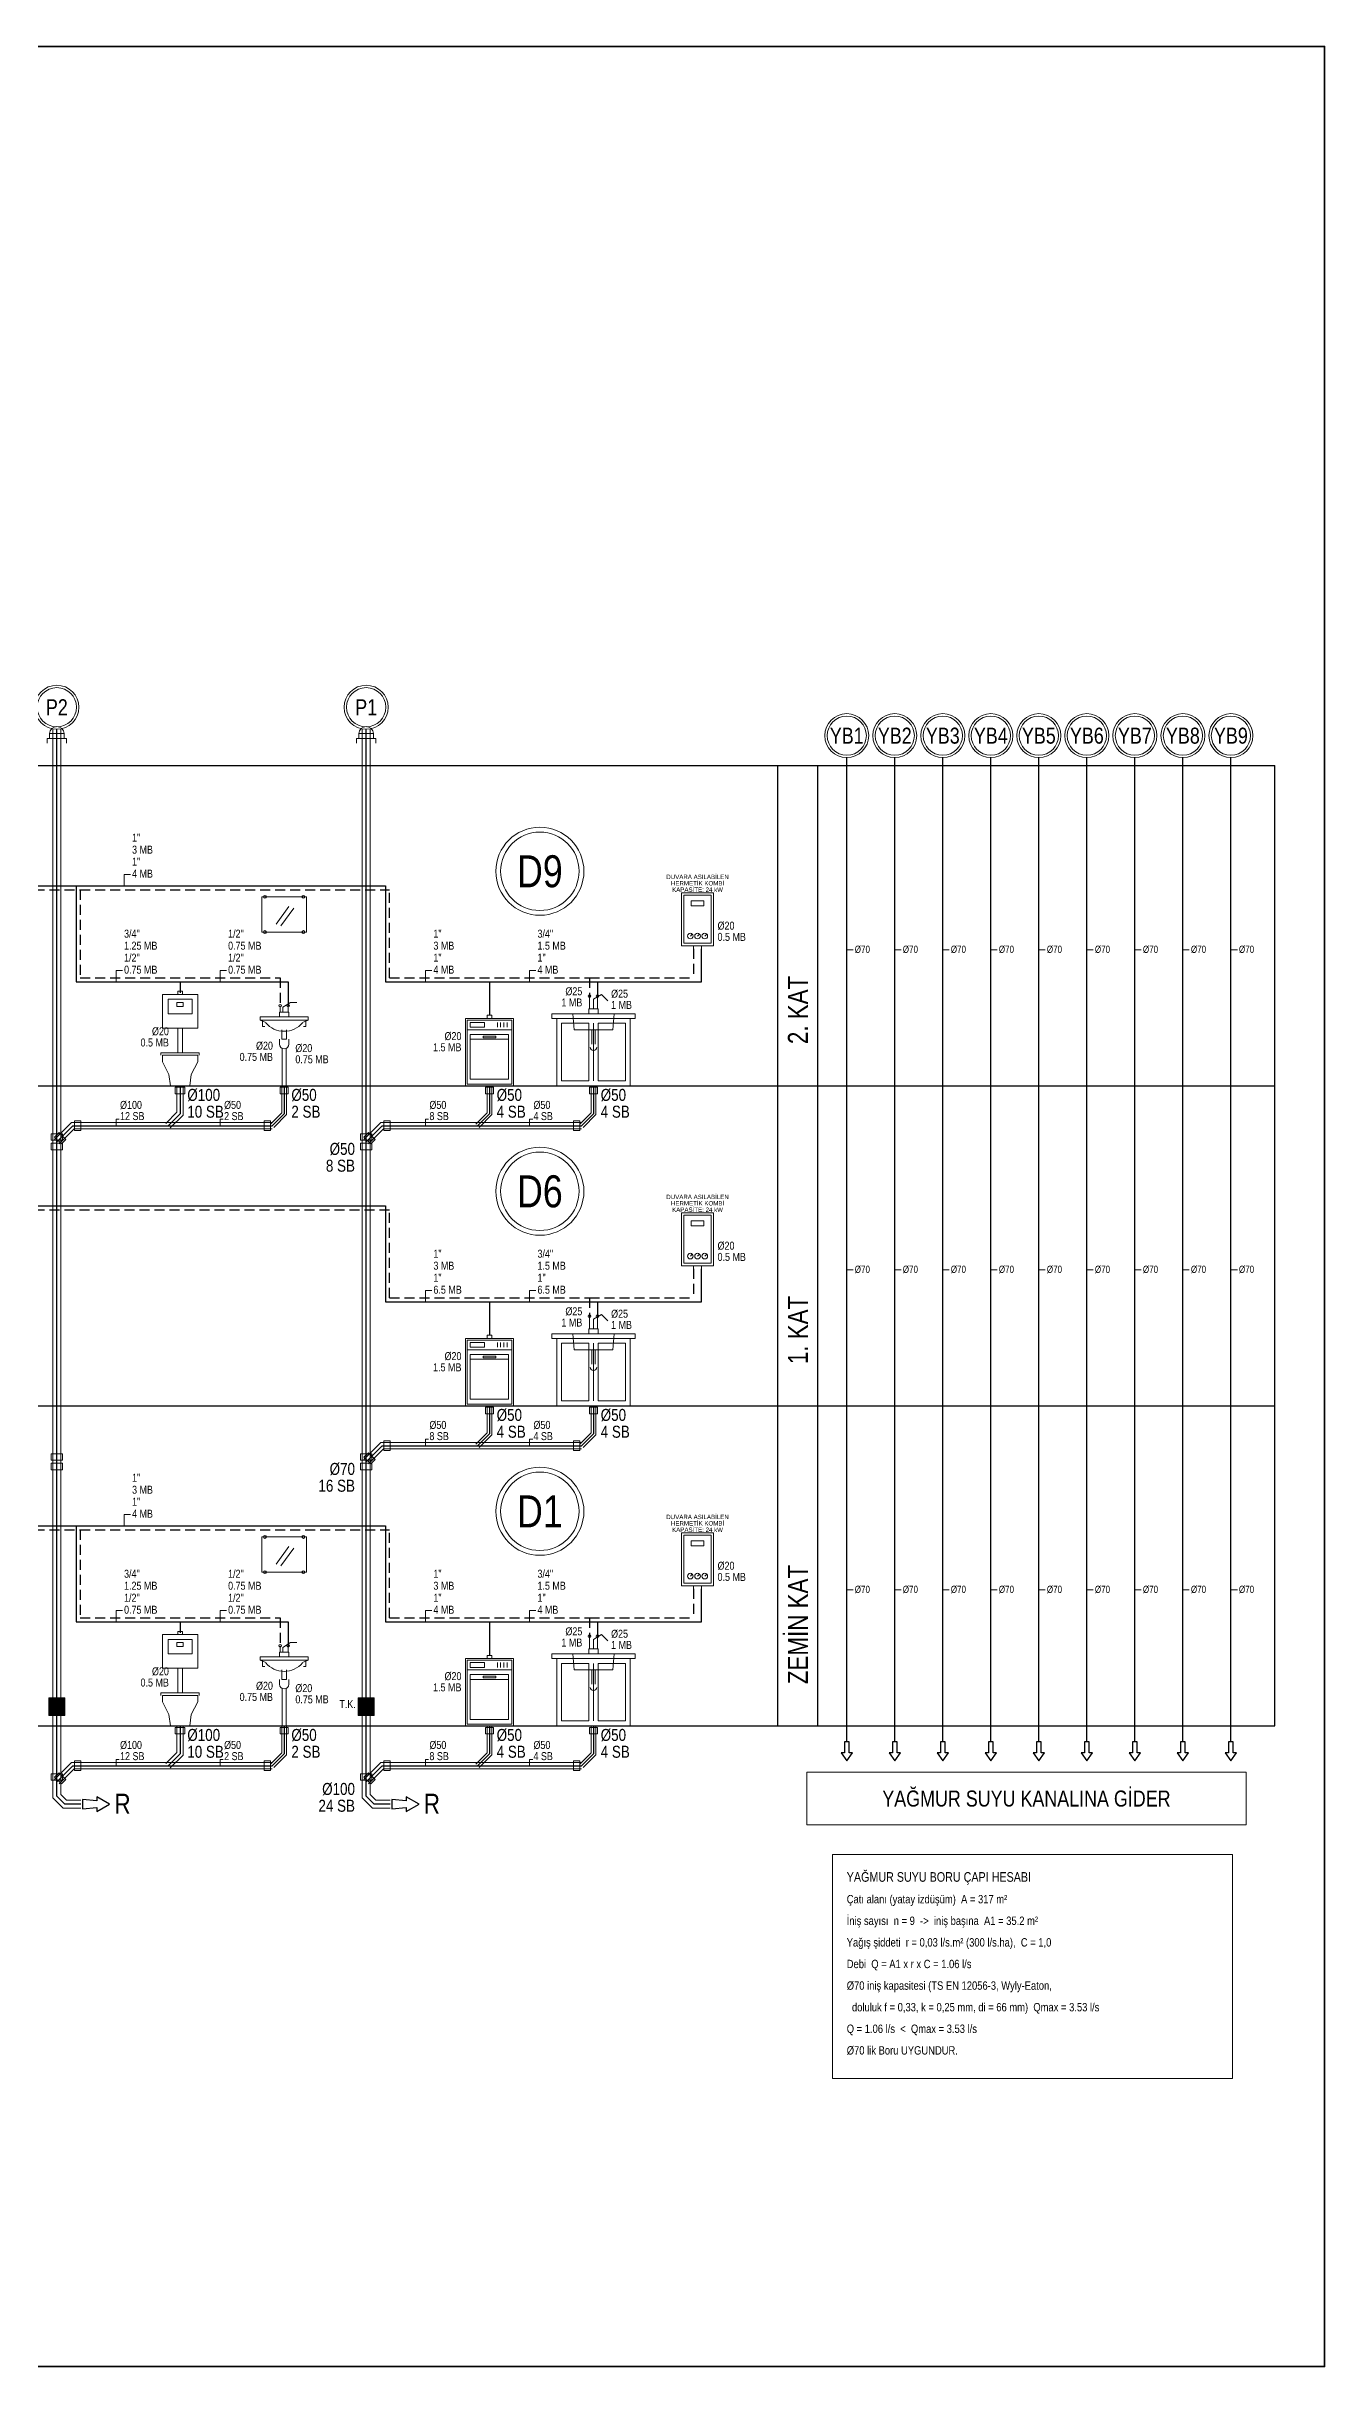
# Model space of a CAD drawing. Header units: centimetres. Extents: x 260714 to 268132, y -444050 to -441150.
# Drawn here: x 266535 to 268132, y -444050 to -441150 of the extents above; entities that cross this region are included whole.
import ezdxf
from ezdxf.enums import TextEntityAlignment as Align

# ---------------------------------------------------------------- set-up
doc = ezdxf.new("R2010")
doc.units = ezdxf.units.CM
doc.linetypes.add('ROTAS_BASMA', pattern=[18.75, 12.5, -6.25])
doc.linetypes.add('ROTAS_PISSU', pattern=[45, 25, -6, 0, -6, 2, -6])
for name, color, linetype, lineweight in [('ROTAS-PAFTA', 144, 'Continuous', 35), ('ROTAS-SIHHI-CIHAZ-YAZI', 1, 'Continuous', 13), ('ROTAS-SIHHI-HESAP', 1, 'Continuous', 20), ('ROTAS-SIHHI-KOLON-NO', 6, 'Continuous', 18), ('ROTAS-SIHHI-PIS-SU', 6, 'ROTAS_PISSU', 30), ('ROTAS-SIHHI-PIS-SU-CAP', 211, 'Continuous', 18), ('ROTAS-SIHHI-PIS-SU-PVC-DETAY', 43, 'Continuous', 13), ('ROTAS-SIHHI-ROGAR', 5, 'Continuous', 25), ('ROTAS-SIHHI-ROGAR-YAZI', 9, 'Continuous', 9), ('ROTAS-SIHHI-SEMA-ARMATUR', 4, 'Continuous', 13), ('ROTAS-SIHHI-SEMA-BANT', 7, 'Continuous', 25), ('ROTAS-SIHHI-SEMA-KAT-ADI', 1, 'Continuous', 25), ('ROTAS-SIHHI-SEMBOL', 1, 'Continuous', 18), ('ROTAS-SIHHI-SICAK-SU', 1, 'ROTAS_BASMA', 30), ('ROTAS-SIHHI-SOGUK-SU', 5, 'Continuous', 30), ('ROTAS-SIHHI-TEMIZ-SU-CAP', 101, 'Continuous', 18), ('ROTAS-SIHHI-YAGMUR', 3, 'Continuous', 30), ('ROTAS-SIHHI-YAGMUR-CAP', 3, 'Continuous', 18), ('ROTAS-SIHHI-YAGMUR-NO', 3, 'Continuous', 18)]:
    doc.layers.add(name, color=color, linetype=linetype, lineweight=lineweight)
doc.styles.add('ROTAS-YAZI', font='arial.ttf')

# ---------------------------------------------------------------- blocks, each defined once
blk = doc.blocks.new('ROTAS-SEMA-KOMBI')
at = {"color": 4}
for p, q in [((-9, 12), (-7, 14)), ((0, 12), (2, 14)), ((9, 12), (11, 14))]:
    blk.add_line(p, q, dxfattribs=at)
at = {"color": 1}
for p, q in [((-5, 0), (-5, -4)), ((5, 0), (5, -4))]:
    blk.add_line(p, q, dxfattribs=at)
at = {"color": 4}
for points in [[(-20, 0), (20, 0), (20, 66), (-20, 66)], [(-17, 3), (17, 3), (17, 63), (-17, 63)], [(-8, 50), (8, 50), (8, 56), (-8, 56)]]:
    blk.add_lwpolyline(points, close=True, dxfattribs=at)
for centre in [(-9, 12), (0, 12), (9, 12)]:
    blk.add_circle(centre, 3.5, dxfattribs=at)
blk = doc.blocks.new('ROTAS-SEMA-ET2-SAG')
at = {"style": 'ROTAS-YAZI', "width": 0.8}
for tag, p in [('CAP', (0, 14)), ('DEGER', (0, 0))]:
    blk.add_attdef(tag, p, '', height=10, dxfattribs=at)
blk = doc.blocks.new('ROTAS-SEMA-DAIRE-NO')
at = {"color": 6}
blk.add_circle((0, 0), 55, dxfattribs=at)
at = {"color": 8}
blk.add_circle((0, 0), 49, dxfattribs=at)
at = {"color": 6, "style": 'ROTAS-YAZI', "width": 0.8}
blk.add_attdef('NO', text='', height=40, dxfattribs=at).set_placement((0, 0), align=Align.MIDDLE_CENTER)
blk = doc.blocks.new('ROTAS-SEMA-ET-MB4')
for p, q in [((0, 0), (0, 14)), ((0, 14), (8, 14))]:
    blk.add_line(p, q)
at = {"style": 'ROTAS-YAZI', "width": 0.8}
for tag, p in [('C1', (10, 55)), ('C2', (10, 25)), ('M1', (10, 40)), ('M2', (10, 10))]:
    blk.add_attdef(tag, p, '', height=10, dxfattribs=at)
blk = doc.blocks.new('ROTAS-SEMA-KLOZET')
at = {"color": 2}
for p, q in [((-3, 41), (-3, 72)), ((3, 41), (3, 72)), ((-24, 41), (24, 41)), ((-24, 38), (-24, 41)), ((24, 38), (24, 41))]:
    blk.add_line(p, q, dxfattribs=at)
at = {"color": 4}
blk.add_lwpolyline([(-3, 114), (3, 114), (3, 118), (-3, 118)], close=True, dxfattribs=at)
at = {"color": 2}
for points in [[(-22, 72), (22, 72), (22, 114), (-22, 114)], [(-15, 90), (15, 90), (15, 108), (-15, 108)], [(-4, 99), (4, 99), (4, 104), (-4, 104)], [(-12, 0), (12, 0), (14, 14), (22, 30), (22, 38), (-22, 38), (-22, 30), (-14, 14)]]:
    blk.add_lwpolyline(points, close=True, dxfattribs=at)
blk = doc.blocks.new('ROTAS-SEMA-ET2-SOL')
at = {"style": 'ROTAS-YAZI', "width": 0.8}
for tag, p in [('CAP', (0, 14)), ('DEGER', (0, 0))]:
    blk.add_attdef(tag, text='', height=10, dxfattribs=at).set_placement(p, align=Align.BOTTOM_RIGHT)
blk = doc.blocks.new('ROTAS-SEMA-LAVABO')
at = {"color": 2}
for p, q in [((-10, 202), (6, 224)), ((-4, 200), (12, 222))]:
    blk.add_line(p, q, dxfattribs=at)
at = {"color": 4}
for p, q in [((-5, 92), (-5, 100)), ((5, 92), (5, 100)), ((-30, 82), (-23, 79)), ((-6, 52), (-6, 58)), ((6, 52), (6, 58)), ((30, 82), (23, 79)), ((-2.5, 46), (-2.5, 0)), ((2.5, 46), (2.5, 0))]:
    blk.add_line(p, q, dxfattribs=at)
at = {"color": 2}
blk.add_lwpolyline([(-28, 192), (28, 192), (28, 236), (-28, 236)], close=True, dxfattribs=at)
at = {"color": 4}
for points in [[(-6, 86), (-6, 92), (6, 92), (6, 86)], [(-1.5, 92), (-1.5, 98), (8, 104), (16, 104)], [(-27, 82), (-27, 74), (-24, 74)], [(-3, 70), (-3, 58), (3, 58), (3, 70)], [(27, 82), (27, 74), (24, 74)]]:
    blk.add_lwpolyline(points, dxfattribs=at)
blk.add_lwpolyline([(-30, 86), (30, 86), (30, 82), (-30, 82)], close=True, dxfattribs=at)
at = {"color": 2}
for centre in [(-24, 236), (24, 236), (-24, 192), (24, 192)]:
    blk.add_circle(centre, 1.8, dxfattribs=at)
at = {"color": 4}
for centre in [(-5, 100), (5, 100)]:
    blk.add_circle(centre, 1.6, dxfattribs=at)
for centre, radius, start, end in [((0, 98), 30, 220, 320), ((0, 52), 6, 180, 360)]:
    blk.add_arc(centre, radius, start, end, dxfattribs=at)
blk = doc.blocks.new('ROTAS-SEMA-ET-SB')
for p, q in [((0, 0), (0, 8)), ((0, 8), (4, 8))]:
    blk.add_line(p, q)
at = {"style": 'ROTAS-YAZI', "width": 0.8}
for tag, p in [('CAP', (5, 21)), ('SB', (5, 7))]:
    blk.add_attdef(tag, p, '', height=10, dxfattribs=at)
blk = doc.blocks.new('ROTAS-SEMA-BULASIK-MAKINESI')
at = {"color": 4}
blk.add_line((-28, 70), (28, 70), dxfattribs=at)
at = {"color": 2}
for p, q in [((-24, 58), (24, 58)), ((10, 73), (10, 79)), ((14, 73), (14, 79)), ((18, 73), (18, 79)), ((22, 73), (22, 79))]:
    blk.add_line(p, q, dxfattribs=at)
at = {"color": 4}
for points in [[(-3, 84), (3, 84), (3, 88), (-3, 88)], [(-30, 0), (30, 0), (30, 84), (-30, 84)], [(-28, 2), (28, 2), (28, 82), (-28, 82)], [(-24, 73), (-6, 73), (-6, 79), (-24, 79)]]:
    blk.add_lwpolyline(points, close=True, dxfattribs=at)
at = {"color": 2}
for points in [[(-24, 8), (24, 8), (24, 64), (-24, 64)], [(-8, 60), (8, 60), (8, 62), (-8, 62)]]:
    blk.add_lwpolyline(points, close=True, dxfattribs=at)
blk = doc.blocks.new('ROTAS-SEMA-EVIYE')
at = {"color": 4}
for p, q in [((-5, 96), (-5, 112)), ((5, 96), (5, 112)), ((-2, 70), (-2, 52)), ((2, 70), (2, 52))]:
    blk.add_line(p, q, dxfattribs=at)
at = {"color": 2}
blk.add_line((0, 6), (0, 78), dxfattribs=at)
at = {"color": 4}
blk.add_lwpolyline([(-52, 84), (52, 84), (52, 90), (-52, 90)], close=True, dxfattribs=at)
for points in [[(-26, 90), (-24, 70), (24, 70), (26, 90)], [(-6, 90), (-6, 96), (6, 96), (6, 90)], [(0, 96), (0, 108), (10, 114), (18, 106)]]:
    blk.add_lwpolyline(points, dxfattribs=at)
at = {"color": 2}
for points in [[(-46, 0), (46, 0), (46, 84), (-46, 84)], [(-40, 6), (-6, 6), (-6, 78), (-40, 78)], [(6, 6), (40, 6), (40, 78), (6, 78)]]:
    blk.add_lwpolyline(points, close=True, dxfattribs=at)
at = {"color": 4}
for centre in [(-5, 112), (5, 112)]:
    blk.add_circle(centre, 1.6, dxfattribs=at)
blk.add_arc((0, 48), 4, 180, 360, dxfattribs=at)
blk = doc.blocks.new('ROTAS-SEMA-ROGAR-OK')
at = {"color": 2}
blk.add_lwpolyline([(0, -6), (18, -4), (18, -9), (34, 0), (18, 9), (18, 4), (0, 6)], close=True, dxfattribs=at)
blk = doc.blocks.new('ROTAS-SEMA-TEMIZLEME-KAPAGI')
blk.add_hatch(color=8).paths.add_polyline_path([(-10, -11), (10, -11), (10, 11), (-10, 11)])
at = {"color": 1}
blk.add_lwpolyline([(-10, -11), (10, -11), (10, 11), (-10, 11)], close=True, dxfattribs=at)
for centre, radius in [((0, 0), 9), ((-5, 0), 1.3), ((5, 0), 1.3)]:
    blk.add_circle(centre, radius, dxfattribs=at)
blk = doc.blocks.new('ROTAS-SEMA-HAVALIK')
at = {"color": 43}
for points in [[(-12, 0), (-12, 6), (12, 6), (12, 0)], [(-9, 6), (-9, 12), (9, 12), (9, 6)]]:
    blk.add_lwpolyline(points, dxfattribs=at)
blk.add_arc((0, 12), 9, 0, 180, dxfattribs=at)
blk = doc.blocks.new('ROTAS-SEMA-KOLON-NO')
at = {"color": 6}
blk.add_circle((0, 0), 27.5, dxfattribs=at)
at = {"color": 8}
blk.add_circle((0, 0), 24.5, dxfattribs=at)
at = {"color": 6, "style": 'ROTAS-YAZI', "width": 0.8}
blk.add_attdef('NO', text='', height=20, dxfattribs=at).set_placement((0, 0), align=Align.MIDDLE_CENTER)
blk = doc.blocks.new('ROTAS-SEMA-KOLON-NO-YAGMUR')
at = {"color": 3}
blk.add_circle((0, 0), 27.5, dxfattribs=at)
at = {"color": 8}
blk.add_circle((0, 0), 24.5, dxfattribs=at)
at = {"color": 3, "style": 'ROTAS-YAZI', "width": 0.8}
blk.add_attdef('NO', text='', height=20, dxfattribs=at).set_placement((0, 0), align=Align.MIDDLE_CENTER)
blk = doc.blocks.new('ROTAS-SEMA-DESARJ-OK')
at = {"color": 2}
blk.add_lwpolyline([(-3, 0), (-3, -14), (-7, -14), (0, -24), (7, -14), (3, -14), (3, 0)], close=True, dxfattribs=at)

msp = doc.modelspace()

# ---------------------------------------------------------------- linework, layer by layer
at = {"layer": 'ROTAS-PAFTA'}
msp.add_lwpolyline([(260714, -444050), (268132, -444050), (268132, -441150), (260714, -441150), (260714, -444050)], dxfattribs=at)
at = {"layer": 'ROTAS-SIHHI-HESAP'}
for points in [[(267485, -443307), (268034, -443307), (268034, -443373), (267485, -443373), (267485, -443307)], [(267517, -443690), (268017, -443690), (268017, -443410), (267517, -443410), (267517, -443690)]]:
    msp.add_lwpolyline(points, dxfattribs=at)
at = {"layer": 'ROTAS-SIHHI-PIS-SU', "linetype": 'Continuous'}
for p, q in [((266548.1, -442519), (266548.1, -442003.5)), ((266934.6, -442519), (266934.6, -442003.5)), ((266548.1, -442519), (266568.1, -442499)), ((266568.1, -442499), (266687.1, -442499)), ((266687.1, -442499), (266817.1, -442499)), ((266934.6, -442519), (266954.6, -442499)), ((266954.6, -442499), (267073.6, -442499)), ((267073.6, -442499), (267203.6, -442499)), ((266548.1, -442919), (266548.1, -442519)), ((266934.6, -442919), (266934.6, -442519)), ((266934.6, -442919), (266954.6, -442899)), ((266954.6, -442899), (267073.6, -442899)), ((267073.6, -442899), (267203.6, -442899)), ((266548.1, -443319), (266548.1, -442919)), ((266934.6, -443319), (266934.6, -442919)), ((266548.1, -443319), (266568.1, -443299)), ((266568.1, -443299), (266687.1, -443299)), ((266687.1, -443299), (266817.1, -443299)), ((266934.6, -443319), (266954.6, -443299)), ((266954.6, -443299), (267073.6, -443299)), ((267073.6, -443299), (267203.6, -443299))]:
    msp.add_line(p, q, dxfattribs=at)
for points in [[(266702.1, -442449), (266702.1, -442484), (266687.1, -442499)], [(266832.1, -442449), (266832.1, -442484), (266817.1, -442499)], [(267088.6, -442449), (267088.6, -442484), (267073.6, -442499)], [(267218.6, -442449), (267218.6, -442484), (267203.6, -442499)], [(267088.6, -442849), (267088.6, -442884), (267073.6, -442899)], [(267218.6, -442849), (267218.6, -442884), (267203.6, -442899)], [(266702.1, -443249), (266702.1, -443284), (266687.1, -443299)], [(266832.1, -443249), (266832.1, -443284), (266817.1, -443299)], [(267088.6, -443249), (267088.6, -443284), (267073.6, -443299)], [(267218.6, -443249), (267218.6, -443284), (267203.6, -443299)], [(266578.1, -443347), (266558.1, -443347), (266548.1, -443337), (266548.1, -443319)], [(266964.6, -443347), (266944.6, -443347), (266934.6, -443337), (266934.6, -443319)]]:
    msp.add_lwpolyline(points, dxfattribs=at)
at = {"layer": 'ROTAS-SIHHI-PIS-SU-PVC-DETAY'}
for p, q in [((266543.1, -442519), (266543.1, -442003.5)), ((266553.1, -442519), (266553.1, -442003.5)), ((266929.6, -442519), (266929.6, -442003.5)), ((266939.6, -442519), (266939.6, -442003.5)), ((266543.1, -442919), (266543.1, -442519)), ((266553.1, -442919), (266553.1, -442519)), ((266929.6, -442919), (266929.6, -442519)), ((266939.6, -442919), (266939.6, -442519)), ((266543.1, -443319), (266543.1, -442919)), ((266553.1, -443319), (266553.1, -442919)), ((266929.6, -443319), (266929.6, -442919)), ((266939.6, -443319), (266939.6, -442919))]:
    msp.add_line(p, q, dxfattribs=at)
for points in [[(266698.1, -442449), (266698.1, -442482.3), (266684.3, -442496.2)], [(266706.1, -442449), (266706.1, -442485.7), (266689.9, -442501.8)], [(266708.1, -442451), (266708.1, -442459), (266696.1, -442459), (266696.1, -442451), (266708.1, -442451)], [(266829.1, -442449), (266829.1, -442482.8), (266815, -442496.9)], [(266835.1, -442449), (266835.1, -442485.2), (266819.2, -442501.1)], [(266837.1, -442451), (266837.1, -442459), (266827.1, -442459), (266827.1, -442451), (266837.1, -442451)], [(267085.6, -442449), (267085.6, -442482.8), (267071.5, -442496.9)], [(267091.6, -442449), (267091.6, -442485.2), (267075.7, -442501.1)], [(267093.6, -442451), (267093.6, -442459), (267083.6, -442459), (267083.6, -442451), (267093.6, -442451)], [(267215.6, -442449), (267215.6, -442482.8), (267201.5, -442496.9)], [(267221.6, -442449), (267221.6, -442485.2), (267205.7, -442501.1)], [(267223.6, -442451), (267223.6, -442459), (267213.6, -442459), (267213.6, -442451), (267223.6, -442451)], [(266541.1, -442517), (266541.1, -442509), (266555.1, -442509), (266555.1, -442517), (266541.1, -442517)], [(266545.3, -442516.2), (266566.4, -442495), (266817.1, -442495)], [(266545.3, -442513.3), (266550.9, -442507.7), (266559.4, -442516.2), (266553.8, -442521.8), (266545.3, -442513.3)], [(266550.9, -442521.8), (266569.8, -442503), (266817.1, -442503)], [(266570.1, -442493), (266578.1, -442493), (266578.1, -442505), (266570.1, -442505), (266570.1, -442493)], [(266807.1, -442493), (266815.1, -442493), (266815.1, -442505), (266807.1, -442505), (266807.1, -442493)], [(266927.6, -442517), (266927.6, -442509), (266941.6, -442509), (266941.6, -442517), (266927.6, -442517)], [(266931.8, -442516.2), (266952.9, -442495), (267203.6, -442495)], [(266931.8, -442513.3), (266937.4, -442507.7), (266945.9, -442516.2), (266940.3, -442521.8), (266931.8, -442513.3)], [(266937.4, -442521.8), (266956.3, -442503), (267203.6, -442503)], [(266956.6, -442493), (266964.6, -442493), (266964.6, -442505), (266956.6, -442505), (266956.6, -442493)], [(267193.6, -442493), (267201.6, -442493), (267201.6, -442505), (267193.6, -442505), (267193.6, -442493)], [(266541.1, -442529), (266541.1, -442521), (266555.1, -442521), (266555.1, -442529), (266541.1, -442529)], [(266927.6, -442529), (266927.6, -442521), (266941.6, -442521), (266941.6, -442529), (266927.6, -442529)], [(267085.6, -442849), (267085.6, -442882.8), (267071.5, -442896.9)], [(267091.6, -442849), (267091.6, -442885.2), (267075.7, -442901.1)], [(267093.6, -442851), (267093.6, -442859), (267083.6, -442859), (267083.6, -442851), (267093.6, -442851)], [(267215.6, -442849), (267215.6, -442882.8), (267201.5, -442896.9)], [(267221.6, -442849), (267221.6, -442885.2), (267205.7, -442901.1)], [(267223.6, -442851), (267223.6, -442859), (267213.6, -442859), (267213.6, -442851), (267223.6, -442851)], [(266541.1, -442917), (266541.1, -442909), (266555.1, -442909), (266555.1, -442917), (266541.1, -442917)], [(266927.6, -442917), (266927.6, -442909), (266941.6, -442909), (266941.6, -442917), (266927.6, -442917)], [(266931.8, -442916.2), (266952.9, -442895), (267203.6, -442895)], [(266931.8, -442913.3), (266937.4, -442907.7), (266945.9, -442916.2), (266940.3, -442921.8), (266931.8, -442913.3)], [(266937.4, -442921.8), (266956.3, -442903), (267203.6, -442903)], [(266956.6, -442893), (266964.6, -442893), (266964.6, -442905), (266956.6, -442905), (266956.6, -442893)], [(267193.6, -442893), (267201.6, -442893), (267201.6, -442905), (267193.6, -442905), (267193.6, -442893)], [(266541.1, -442929), (266541.1, -442921), (266555.1, -442921), (266555.1, -442929), (266541.1, -442929)], [(266927.6, -442929), (266927.6, -442921), (266941.6, -442921), (266941.6, -442929), (266927.6, -442929)], [(266698.1, -443249), (266698.1, -443282.3), (266684.3, -443296.2)], [(266706.1, -443249), (266706.1, -443285.7), (266689.9, -443301.8)], [(266708.1, -443251), (266708.1, -443259), (266696.1, -443259), (266696.1, -443251), (266708.1, -443251)], [(266829.1, -443249), (266829.1, -443282.8), (266815, -443296.9)], [(266835.1, -443249), (266835.1, -443285.2), (266819.2, -443301.1)], [(266837.1, -443251), (266837.1, -443259), (266827.1, -443259), (266827.1, -443251), (266837.1, -443251)], [(267085.6, -443249), (267085.6, -443282.8), (267071.5, -443296.9)], [(267091.6, -443249), (267091.6, -443285.2), (267075.7, -443301.1)], [(267093.6, -443251), (267093.6, -443259), (267083.6, -443259), (267083.6, -443251), (267093.6, -443251)], [(267215.6, -443249), (267215.6, -443282.8), (267201.5, -443296.9)], [(267221.6, -443249), (267221.6, -443285.2), (267205.7, -443301.1)], [(267223.6, -443251), (267223.6, -443259), (267213.6, -443259), (267213.6, -443251), (267223.6, -443251)], [(266570.1, -443293), (266578.1, -443293), (266578.1, -443305), (266570.1, -443305), (266570.1, -443293)], [(266807.1, -443293), (266815.1, -443293), (266815.1, -443305), (266807.1, -443305), (266807.1, -443293)], [(266956.6, -443293), (266964.6, -443293), (266964.6, -443305), (266956.6, -443305), (266956.6, -443293)], [(267193.6, -443293), (267201.6, -443293), (267201.6, -443305), (267193.6, -443305), (267193.6, -443293)], [(266541.1, -443317), (266541.1, -443309), (266555.1, -443309), (266555.1, -443317), (266541.1, -443317)], [(266578.1, -443352), (266556, -443352), (266543.1, -443339.1), (266543.1, -443319)], [(266545.3, -443316.2), (266566.4, -443295), (266817.1, -443295)], [(266545.3, -443313.3), (266550.9, -443307.7), (266559.4, -443316.2), (266553.8, -443321.8), (266545.3, -443313.3)], [(266550.9, -443321.8), (266569.8, -443303), (266817.1, -443303)], [(266578.1, -443342), (266560.2, -443342), (266553.1, -443334.9), (266553.1, -443319)], [(266927.6, -443317), (266927.6, -443309), (266941.6, -443309), (266941.6, -443317), (266927.6, -443317)], [(266964.6, -443352), (266942.5, -443352), (266929.6, -443339.1), (266929.6, -443319)], [(266931.8, -443316.2), (266952.9, -443295), (267203.6, -443295)], [(266931.8, -443313.3), (266937.4, -443307.7), (266945.9, -443316.2), (266940.3, -443321.8), (266931.8, -443313.3)], [(266937.4, -443321.8), (266956.3, -443303), (267203.6, -443303)], [(266964.6, -443342), (266946.7, -443342), (266939.6, -443334.9), (266939.6, -443319)]]:
    msp.add_lwpolyline(points, dxfattribs=at)
at = {"layer": 'ROTAS-SIHHI-SEMA-BANT'}
for p, q in [((260770, -442049), (268070, -442049)), ((267449, -443249), (267449, -442049)), ((267499, -443249), (267499, -442049)), ((268070, -443249), (268070, -442049)), ((260770, -442449), (268070, -442449)), ((260770, -442849), (268070, -442849)), ((260770, -443249), (268070, -443249))]:
    msp.add_line(p, q, dxfattribs=at)
at = {"layer": 'ROTAS-SIHHI-SICAK-SU'}
for p, q in [((265282.6, -442204), (266577.1, -442204)), ((266577.1, -442204), (266963.6, -442204)), ((266577.1, -442204), (266577.1, -442314)), ((266963.6, -442314), (266963.6, -442204)), ((267343.6, -442278), (267343.6, -442314)), ((266577.1, -442314), (266827.1, -442314)), ((266827.1, -442314), (266827.1, -442349)), ((266963.6, -442314), (267213.6, -442314)), ((267213.6, -442314), (267213.6, -442337)), ((267213.6, -442314), (267343.6, -442314)), ((265282.6, -442604), (266963.6, -442604)), ((266963.6, -442714), (266963.6, -442604)), ((267343.6, -442678), (267343.6, -442714)), ((266963.6, -442714), (267213.6, -442714)), ((267213.6, -442714), (267213.6, -442737)), ((267213.6, -442714), (267343.6, -442714)), ((265282.6, -443004), (266577.1, -443004)), ((266577.1, -443004), (266963.6, -443004)), ((266577.1, -443004), (266577.1, -443114)), ((266963.6, -443114), (266963.6, -443004)), ((267343.6, -443078), (267343.6, -443114)), ((266577.1, -443114), (266827.1, -443114)), ((266827.1, -443114), (266827.1, -443149)), ((266963.6, -443114), (267213.6, -443114)), ((267213.6, -443114), (267213.6, -443137)), ((267213.6, -443114), (267343.6, -443114))]:
    msp.add_line(p, q, dxfattribs=at)
at = {"layer": 'ROTAS-SIHHI-SOGUK-SU'}
for p, q in [((265277.6, -442199), (266572.1, -442199)), ((266572.1, -442199), (266958.6, -442199)), ((266572.1, -442199), (266572.1, -442319)), ((266958.6, -442199), (266958.6, -442319)), ((267353.6, -442319), (267353.6, -442278)), ((266572.1, -442319), (266702.1, -442319)), ((266702.1, -442319), (266702.1, -442333)), ((266702.1, -442319), (266837.1, -442319)), ((266837.1, -442319), (266837.1, -442349)), ((266958.6, -442319), (267088.6, -442319)), ((267088.6, -442319), (267088.6, -442361)), ((267088.6, -442319), (267223.6, -442319)), ((267223.6, -442319), (267223.6, -442337)), ((267223.6, -442319), (267353.6, -442319)), ((265277.6, -442599), (266958.6, -442599)), ((266958.6, -442599), (266958.6, -442719)), ((267353.6, -442719), (267353.6, -442678)), ((266958.6, -442719), (267088.6, -442719)), ((267088.6, -442719), (267088.6, -442761)), ((267088.6, -442719), (267223.6, -442719)), ((267223.6, -442719), (267223.6, -442737)), ((267223.6, -442719), (267353.6, -442719)), ((265277.6, -442999), (266572.1, -442999)), ((266572.1, -442999), (266958.6, -442999)), ((266572.1, -442999), (266572.1, -443119)), ((266958.6, -442999), (266958.6, -443119)), ((267353.6, -443119), (267353.6, -443078)), ((266572.1, -443119), (266702.1, -443119)), ((266702.1, -443119), (266702.1, -443133)), ((266702.1, -443119), (266837.1, -443119)), ((266837.1, -443119), (266837.1, -443149)), ((266958.6, -443119), (267088.6, -443119)), ((267088.6, -443119), (267088.6, -443161)), ((267088.6, -443119), (267223.6, -443119)), ((267223.6, -443119), (267223.6, -443137)), ((267223.6, -443119), (267353.6, -443119))]:
    msp.add_line(p, q, dxfattribs=at)
at = {"layer": 'ROTAS-SIHHI-YAGMUR'}
for p, q in [((267535, -443269), (267535, -442039)), ((267595, -443269), (267595, -442039)), ((267655, -443269), (267655, -442039)), ((267715, -443269), (267715, -442039)), ((267775, -443269), (267775, -442039)), ((267835, -443269), (267835, -442039)), ((267895, -443269), (267895, -442039)), ((267955, -443269), (267955, -442039)), ((268015, -443269), (268015, -442039))]:
    msp.add_line(p, q, dxfattribs=at)
at = {"layer": 'ROTAS-SIHHI-YAGMUR-CAP'}
for p, q in [((267535, -442279), (267543, -442279)), ((267595, -442279), (267603, -442279)), ((267655, -442279), (267663, -442279)), ((267715, -442279), (267723, -442279)), ((267775, -442279), (267783, -442279)), ((267835, -442279), (267843, -442279)), ((267895, -442279), (267903, -442279)), ((267955, -442279), (267963, -442279)), ((268015, -442279), (268023, -442279)), ((267535, -442679), (267543, -442679)), ((267595, -442679), (267603, -442679)), ((267655, -442679), (267663, -442679)), ((267715, -442679), (267723, -442679)), ((267775, -442679), (267783, -442679)), ((267835, -442679), (267843, -442679)), ((267895, -442679), (267903, -442679)), ((267955, -442679), (267963, -442679)), ((268015, -442679), (268023, -442679)), ((267535, -443079), (267543, -443079)), ((267595, -443079), (267603, -443079)), ((267655, -443079), (267663, -443079)), ((267715, -443079), (267723, -443079)), ((267775, -443079), (267783, -443079)), ((267835, -443079), (267843, -443079)), ((267895, -443079), (267903, -443079)), ((267955, -443079), (267963, -443079)), ((268015, -443079), (268023, -443079))]:
    msp.add_line(p, q, dxfattribs=at)

# ---------------------------------------------------------------- block references
at = {"layer": 'ROTAS-SIHHI-KOLON-NO'}
for name, p, values in [('ROTAS-SEMA-KOLON-NO', (266548.1, -441976), {'NO': 'P2'}), ('ROTAS-SEMA-KOLON-NO', (266934.6, -441976), {'NO': 'P1'}), ('ROTAS-SEMA-DAIRE-NO', (267151.6, -442181), {'NO': 'D9'}), ('ROTAS-SEMA-DAIRE-NO', (267151.6, -442581), {'NO': 'D6'}), ('ROTAS-SEMA-DAIRE-NO', (267151.6, -442981), {'NO': 'D1'})]:
    msp.add_blockref(name, p, dxfattribs=at).add_auto_attribs(values)
at = {"layer": 'ROTAS-SIHHI-PIS-SU-CAP', "xscale": 1.5, "yscale": 1.5}
for name, p, values in [('ROTAS-SEMA-ET2-SAG', (266711.1, -442489), {'CAP': 'Ø100', 'DEGER': '10 SB'}), ('ROTAS-SEMA-ET2-SAG', (266841.1, -442489), {'CAP': 'Ø50', 'DEGER': '2 SB'}), ('ROTAS-SEMA-ET2-SAG', (267097.6, -442489), {'CAP': 'Ø50', 'DEGER': '4 SB'}), ('ROTAS-SEMA-ET2-SAG', (267227.6, -442489), {'CAP': 'Ø50', 'DEGER': '4 SB'}), ('ROTAS-SEMA-ET2-SOL', (266920.6, -442561), {'CAP': 'Ø50', 'DEGER': '8 SB'}), ('ROTAS-SEMA-ET2-SAG', (267097.6, -442889), {'CAP': 'Ø50', 'DEGER': '4 SB'}), ('ROTAS-SEMA-ET2-SAG', (267227.6, -442889), {'CAP': 'Ø50', 'DEGER': '4 SB'}), ('ROTAS-SEMA-ET2-SOL', (266920.6, -442961), {'CAP': 'Ø70', 'DEGER': '16 SB'}), ('ROTAS-SEMA-ET2-SAG', (266711.1, -443289), {'CAP': 'Ø100', 'DEGER': '10 SB'}), ('ROTAS-SEMA-ET2-SAG', (266841.1, -443289), {'CAP': 'Ø50', 'DEGER': '2 SB'}), ('ROTAS-SEMA-ET2-SAG', (267097.6, -443289), {'CAP': 'Ø50', 'DEGER': '4 SB'}), ('ROTAS-SEMA-ET2-SAG', (267227.6, -443289), {'CAP': 'Ø50', 'DEGER': '4 SB'}), ('ROTAS-SEMA-ET2-SOL', (266920.6, -443361), {'CAP': 'Ø100', 'DEGER': '24 SB'})]:
    msp.add_blockref(name, p, dxfattribs=at).add_auto_attribs(values)
at = {"layer": 'ROTAS-SIHHI-PIS-SU-CAP'}
for p, values in [((266622.1, -442499), {'CAP': 'Ø100', 'SB': '12 SB'}), ((266752.1, -442499), {'CAP': 'Ø50', 'SB': '2 SB'}), ((267008.6, -442499), {'CAP': 'Ø50', 'SB': '8 SB'}), ((267138.6, -442499), {'CAP': 'Ø50', 'SB': '4 SB'}), ((267008.6, -442899), {'CAP': 'Ø50', 'SB': '8 SB'}), ((267138.6, -442899), {'CAP': 'Ø50', 'SB': '4 SB'}), ((266622.1, -443299), {'CAP': 'Ø100', 'SB': '12 SB'}), ((266752.1, -443299), {'CAP': 'Ø50', 'SB': '2 SB'}), ((267008.6, -443299), {'CAP': 'Ø50', 'SB': '8 SB'}), ((267138.6, -443299), {'CAP': 'Ø50', 'SB': '4 SB'})]:
    msp.add_blockref('ROTAS-SEMA-ET-SB', p, dxfattribs=at).add_auto_attribs(values)
at = {"layer": 'ROTAS-SIHHI-PIS-SU-PVC-DETAY'}
for p in [(266548.1, -442021), (266934.6, -442021)]:
    msp.add_blockref('ROTAS-SEMA-HAVALIK', p, dxfattribs=at)
at = {"layer": 'ROTAS-SIHHI-ROGAR'}
for name, p in [('ROTAS-SEMA-DESARJ-OK', (267535, -443269)), ('ROTAS-SEMA-DESARJ-OK', (267595, -443269)), ('ROTAS-SEMA-DESARJ-OK', (267655, -443269)), ('ROTAS-SEMA-DESARJ-OK', (267715, -443269)), ('ROTAS-SEMA-DESARJ-OK', (267775, -443269)), ('ROTAS-SEMA-DESARJ-OK', (267835, -443269)), ('ROTAS-SEMA-DESARJ-OK', (267895, -443269)), ('ROTAS-SEMA-DESARJ-OK', (267955, -443269)), ('ROTAS-SEMA-DESARJ-OK', (268015, -443269)), ('ROTAS-SEMA-ROGAR-OK', (266580.1, -443347)), ('ROTAS-SEMA-ROGAR-OK', (266966.6, -443347))]:
    msp.add_blockref(name, p, dxfattribs=at)
at = {"layer": 'ROTAS-SIHHI-SEMA-ARMATUR'}
for name, p in [('ROTAS-SEMA-LAVABO', (266832.1, -442449)), ('ROTAS-SEMA-KOMBI', (267348.6, -442274)), ('ROTAS-SEMA-KLOZET', (266702.1, -442449)), ('ROTAS-SEMA-EVIYE', (267218.6, -442449)), ('ROTAS-SEMA-BULASIK-MAKINESI', (267088.6, -442449)), ('ROTAS-SEMA-KOMBI', (267348.6, -442674)), ('ROTAS-SEMA-EVIYE', (267218.6, -442849)), ('ROTAS-SEMA-BULASIK-MAKINESI', (267088.6, -442849)), ('ROTAS-SEMA-LAVABO', (266832.1, -443249)), ('ROTAS-SEMA-KOMBI', (267348.6, -443074)), ('ROTAS-SEMA-KLOZET', (266702.1, -443249)), ('ROTAS-SEMA-EVIYE', (267218.6, -443249)), ('ROTAS-SEMA-BULASIK-MAKINESI', (267088.6, -443249))]:
    msp.add_blockref(name, p, dxfattribs=at)
at = {"layer": 'ROTAS-SIHHI-SEMBOL'}
for p in [(266548.1, -443225), (266934.6, -443225)]:
    msp.add_blockref('ROTAS-SEMA-TEMIZLEME-KAPAGI', p, dxfattribs=at)
at = {"layer": 'ROTAS-SIHHI-TEMIZ-SU-CAP'}
for name, p, values in [('ROTAS-SEMA-ET-MB4', (266632.1, -442199), {'C1': '1"', 'M1': '3 MB', 'C2': '1"', 'M2': '4 MB'}), ('ROTAS-SEMA-ET2-SAG', (267373.6, -442268), {'CAP': 'Ø20', 'DEGER': '0.5 MB'}), ('ROTAS-SEMA-ET-MB4', (266622.1, -442319), {'C1': '3/4"', 'M1': '1.25 MB', 'C2': '1/2"', 'M2': '0.75 MB'}), ('ROTAS-SEMA-ET-MB4', (266752.1, -442319), {'C1': '1/2"', 'M1': '0.75 MB', 'C2': '1/2"', 'M2': '0.75 MB'}), ('ROTAS-SEMA-ET-MB4', (267008.6, -442319), {'C1': '1"', 'M1': '3 MB', 'C2': '1"', 'M2': '4 MB'}), ('ROTAS-SEMA-ET-MB4', (267138.6, -442319), {'C1': '3/4"', 'M1': '1.5 MB', 'C2': '1"', 'M2': '4 MB'}), ('ROTAS-SEMA-ET2-SOL', (267204.6, -442353), {'CAP': 'Ø25', 'DEGER': '1 MB'}), ('ROTAS-SEMA-ET2-SAG', (267240.6, -442353), {'CAP': 'Ø25', 'DEGER': '1 MB'}), ('ROTAS-SEMA-ET2-SOL', (266688.1, -442403), {'CAP': 'Ø20', 'DEGER': '0.5 MB'}), ('ROTAS-SEMA-ET2-SOL', (266818.1, -442421), {'CAP': 'Ø20', 'DEGER': '0.75 MB'}), ('ROTAS-SEMA-ET2-SOL', (267053.6, -442409), {'CAP': 'Ø20', 'DEGER': '1.5 MB'}), ('ROTAS-SEMA-ET2-SAG', (266846.1, -442421), {'CAP': 'Ø20', 'DEGER': '0.75 MB'}), ('ROTAS-SEMA-ET-MB4', (267008.6, -442719), {'C1': '1"', 'M1': '3 MB', 'C2': '1"', 'M2': '6.5 MB'}), ('ROTAS-SEMA-ET-MB4', (267138.6, -442719), {'C1': '3/4"', 'M1': '1.5 MB', 'C2': '1"', 'M2': '6.5 MB'}), ('ROTAS-SEMA-ET2-SAG', (267373.6, -442668), {'CAP': 'Ø20', 'DEGER': '0.5 MB'}), ('ROTAS-SEMA-ET2-SOL', (267204.6, -442753), {'CAP': 'Ø25', 'DEGER': '1 MB'}), ('ROTAS-SEMA-ET2-SAG', (267240.6, -442753), {'CAP': 'Ø25', 'DEGER': '1 MB'}), ('ROTAS-SEMA-ET2-SOL', (267053.6, -442809), {'CAP': 'Ø20', 'DEGER': '1.5 MB'}), ('ROTAS-SEMA-ET-MB4', (266632.1, -442999), {'C1': '1"', 'M1': '3 MB', 'C2': '1"', 'M2': '4 MB'}), ('ROTAS-SEMA-ET-MB4', (266622.1, -443119), {'C1': '3/4"', 'M1': '1.25 MB', 'C2': '1/2"', 'M2': '0.75 MB'}), ('ROTAS-SEMA-ET-MB4', (266752.1, -443119), {'C1': '1/2"', 'M1': '0.75 MB', 'C2': '1/2"', 'M2': '0.75 MB'}), ('ROTAS-SEMA-ET-MB4', (267008.6, -443119), {'C1': '1"', 'M1': '3 MB', 'C2': '1"', 'M2': '4 MB'}), ('ROTAS-SEMA-ET-MB4', (267138.6, -443119), {'C1': '3/4"', 'M1': '1.5 MB', 'C2': '1"', 'M2': '4 MB'}), ('ROTAS-SEMA-ET2-SAG', (267373.6, -443068), {'CAP': 'Ø20', 'DEGER': '0.5 MB'}), ('ROTAS-SEMA-ET2-SOL', (267204.6, -443153), {'CAP': 'Ø25', 'DEGER': '1 MB'}), ('ROTAS-SEMA-ET2-SAG', (267240.6, -443153), {'CAP': 'Ø25', 'DEGER': '1 MB'}), ('ROTAS-SEMA-ET2-SOL', (266688.1, -443203), {'CAP': 'Ø20', 'DEGER': '0.5 MB'}), ('ROTAS-SEMA-ET2-SOL', (266818.1, -443221), {'CAP': 'Ø20', 'DEGER': '0.75 MB'}), ('ROTAS-SEMA-ET2-SAG', (266846.1, -443221), {'CAP': 'Ø20', 'DEGER': '0.75 MB'}), ('ROTAS-SEMA-ET2-SOL', (267053.6, -443209), {'CAP': 'Ø20', 'DEGER': '1.5 MB'})]:
    msp.add_blockref(name, p, dxfattribs=at).add_auto_attribs(values)
at = {"layer": 'ROTAS-SIHHI-YAGMUR-NO'}
for p, values in [((267535, -442011.5), {'NO': 'YB1'}), ((267595, -442011.5), {'NO': 'YB2'}), ((267655, -442011.5), {'NO': 'YB3'}), ((267715, -442011.5), {'NO': 'YB4'}), ((267775, -442011.5), {'NO': 'YB5'}), ((267835, -442011.5), {'NO': 'YB6'}), ((267895, -442011.5), {'NO': 'YB7'}), ((267955, -442011.5), {'NO': 'YB8'}), ((268015, -442011.5), {'NO': 'YB9'})]:
    msp.add_blockref('ROTAS-SEMA-KOLON-NO-YAGMUR', p, dxfattribs=at).add_auto_attribs(values)

# ---------------------------------------------------------------- texts
at = {"layer": 'ROTAS-SIHHI-CIHAZ-YAZI', "color": 1, "style": 'ROTAS-YAZI', "width": 0.8}
for s, p in [('DUVARA ASILABİLEN', (267348.6, -442188)), ('HERMETİK KOMBİ', (267348.6, -442196)), ('KAPASİTE: 24 kW', (267348.6, -442204)), ('DUVARA ASILABİLEN', (267348.6, -442588)), ('HERMETİK KOMBİ', (267348.6, -442596)), ('KAPASİTE: 24 kW', (267348.6, -442604)), ('DUVARA ASILABİLEN', (267348.6, -442988)), ('HERMETİK KOMBİ', (267348.6, -442996)), ('KAPASİTE: 24 kW', (267348.6, -443004))]:
    msp.add_text(s, height=5.5, dxfattribs=at).set_placement(p, align=Align.MIDDLE_CENTER)
msp.add_text('T.K.', height=10, dxfattribs=at).set_placement((266921.6, -443230), align=Align.BOTTOM_RIGHT)
at = {"layer": 'ROTAS-SIHHI-CIHAZ-YAZI', "color": 3, "style": 'ROTAS-YAZI', "width": 0.8}
msp.add_text('YAĞMUR SUYU KANALINA GİDER', height=20, dxfattribs=at).set_placement((267759.5, -443340), align=Align.MIDDLE_CENTER)
at = {"layer": 'ROTAS-SIHHI-HESAP', "color": 1, "style": 'ROTAS-YAZI', "width": 0.8}
msp.add_text('YAĞMUR SUYU BORU ÇAPI HESABI', height=12, dxfattribs=at).set_placement((267535, -443444))
at = {"layer": 'ROTAS-SIHHI-HESAP', "color": 7, "style": 'ROTAS-YAZI', "width": 0.8}
for s, p in [('Çatı alanı (yatay izdüşüm)  A = 317 m²', (267535, -443471)), ('İniş sayısı  n = 9  ->  iniş başına  A1 = 35.2 m²', (267535, -443498)), ('Yağış şiddeti  r = 0,03 l/s.m² (300 l/s.ha),  C = 1,0', (267535, -443525)), ('Debi  Q = A1 x r x C = 1.06 l/s', (267535, -443552)), ('Ø70 iniş kapasitesi (TS EN 12056-3, Wyly-Eaton,', (267535, -443579)), ('  doluluk f = 0,33, k = 0,25 mm, di = 66 mm)  Qmax = 3.53 l/s', (267535, -443606)), ('Q = 1.06 l/s  <  Qmax = 3.53 l/s', (267535, -443633)), ('Ø70 lik Boru UYGUNDUR.', (267535, -443660))]:
    msp.add_text(s, height=10.5, dxfattribs=at).set_placement(p)
at = {"layer": 'ROTAS-SIHHI-ROGAR-YAZI', "color": 5, "style": 'ROTAS-YAZI', "width": 0.8}
for p in [(266620.1, -443359), (267006.6, -443359)]:
    msp.add_text('R', height=25, dxfattribs=at).set_placement(p)
at = {"layer": 'ROTAS-SIHHI-SEMA-KAT-ADI', "color": 1, "style": 'ROTAS-YAZI', "width": 0.8}
for s, p in [('2. KAT', (267486.5, -442397)), ('1. KAT', (267486.5, -442797)), ('ZEMİN KAT', (267486.5, -443197))]:
    msp.add_text(s, height=25, rotation=90, dxfattribs=at).set_placement(p)
at = {"layer": 'ROTAS-SIHHI-YAGMUR-CAP', "style": 'ROTAS-YAZI', "width": 0.8}
for p in [(267545, -442283), (267605, -442283), (267665, -442283), (267725, -442283), (267785, -442283), (267845, -442283), (267905, -442283), (267965, -442283), (268025, -442283), (267545, -442683), (267605, -442683), (267665, -442683), (267725, -442683), (267785, -442683), (267845, -442683), (267905, -442683), (267965, -442683), (268025, -442683), (267545, -443083), (267605, -443083), (267665, -443083), (267725, -443083), (267785, -443083), (267845, -443083), (267905, -443083), (267965, -443083), (268025, -443083)]:
    msp.add_text('Ø70', height=9, dxfattribs=at).set_placement(p)

doc.saveas('drawing.dxf')
